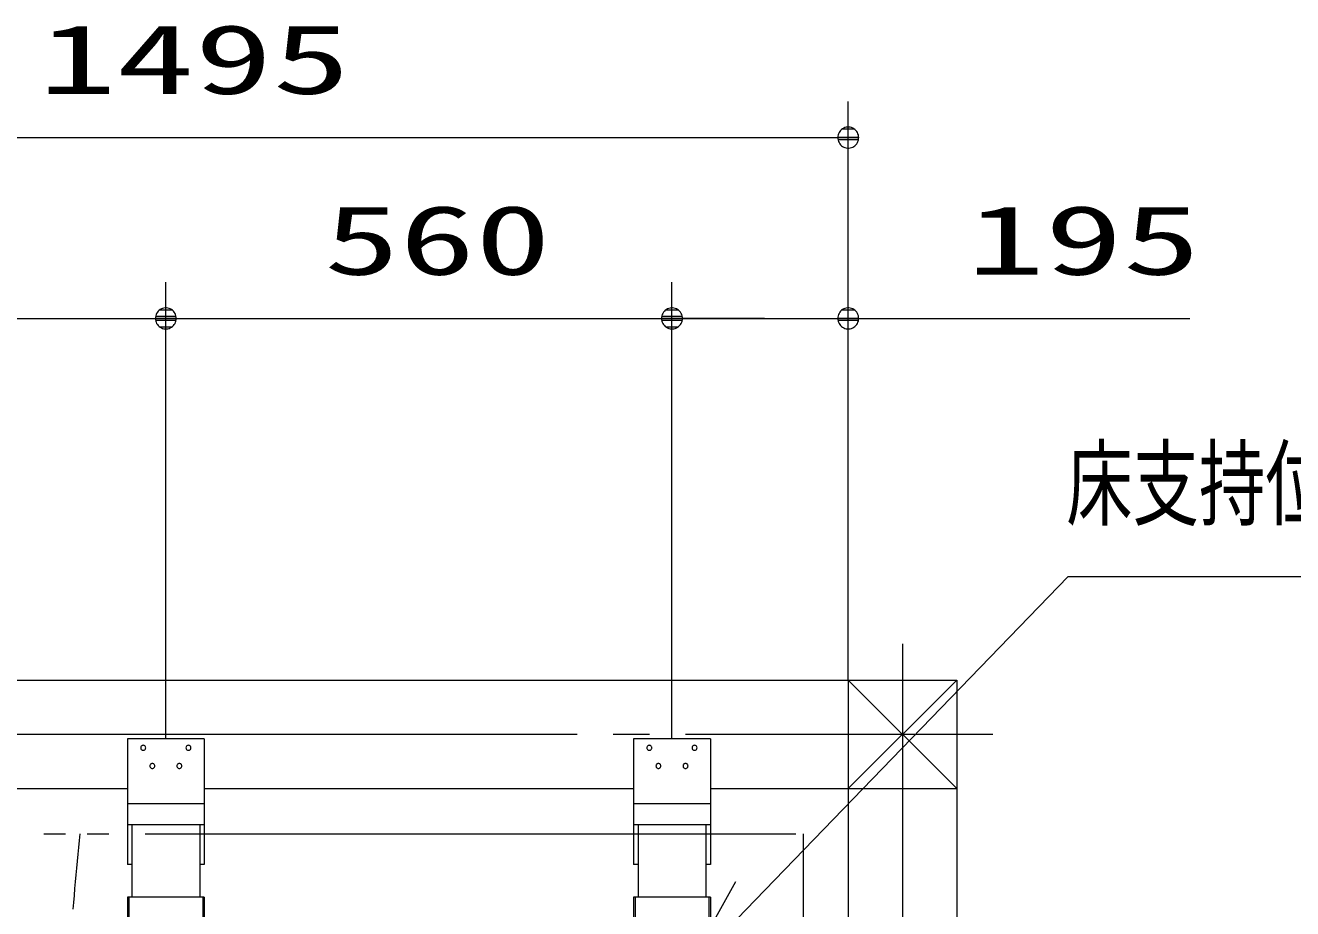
# Model space of a CAD drawing. Units: millimetres on the paper. Extents: x -305 to 305, y -152 to 152.
# Drawn here: x -40.94 to -5.89, y -63.01 to -38.59 of the extents above; entities that cross this region are included whole.
import ezdxf
from ezdxf.enums import TextEntityAlignment as Align

# ---------------------------------------------------------------- set-up
doc = ezdxf.new("R2010")
doc.units = ezdxf.units.MM
doc.linetypes.add('LONG_CHAIN', pattern=[21, 18, -1, 1, -1])
doc.linetypes.add('LONG_DOUBLE_CHAIN', pattern=[21.8, 18, -1, 0.6, -0.6, 0.6, -1])
doc.layers.add('0-3_S4', color=7, linetype='Continuous', lineweight=9)
doc.layers.add('0-5_0', color=7, linetype='Continuous', lineweight=9)
doc.styles.add('ＭＳ ゴシック', font='')
doc.styles.get('ＭＳ ゴシック').set_extended_font_data('MS Gothic')

# ---------------------------------------------------------------- blocks, each defined once
blk = doc.blocks.new('_OPEN30')
at = {"layer": '0-5_0'}
blk.add_line((0, 0), (-1, 0), dxfattribs=at)
blk.add_lwpolyline([(-1, 0.2679), (0, 0), (-1, -0.2679)], dxfattribs=at)
blk = doc.blocks.new('_DOTSMALL')
at = {"layer": '0-5_0'}
for p, q in [((0.0746, 0.1), (-0.0746, 0.1)), ((0.1223, -0.0248), (-0.1223, -0.0248))]:
    blk.add_line(p, q, dxfattribs=at)
for points in [[(0.125, 0), (0.124, 0.0157), (0.1211, 0.0311), (0.1162, 0.046), (0.1095, 0.0602), (0.1011, 0.0735), (0.0911, 0.0856), (0.0797, 0.0963), (0.067, 0.1055), (0.0532, 0.1131), (0.0386, 0.1189), (0.0234, 0.1228), (0.0078, 0.1248), (-0.0078, 0.1248), (-0.0234, 0.1228), (-0.0386, 0.1189), (-0.0532, 0.1131), (-0.067, 0.1055), (-0.0797, 0.0963), (-0.0911, 0.0856), (-0.1011, 0.0735), (-0.1095, 0.0602), (-0.1162, 0.046), (-0.1211, 0.0311), (-0.124, 0.0157), (-0.125, 0), (0, 0)], [(-0.125, 0), (-0.124, -0.0157), (-0.1211, -0.0311), (-0.1162, -0.046), (-0.1095, -0.0602), (-0.1011, -0.0735), (-0.0911, -0.0856), (-0.0797, -0.0963), (-0.067, -0.1055), (-0.0532, -0.1131), (-0.0386, -0.1189), (-0.0234, -0.1228), (-0.0078, -0.1248), (0.0078, -0.1248), (0.0234, -0.1228), (0.0386, -0.1189), (0.0532, -0.1131), (0.067, -0.1055), (0.0797, -0.0963), (0.0911, -0.0856), (0.1011, -0.0735), (0.1095, -0.0602), (0.1162, -0.046), (0.1211, -0.0311), (0.124, -0.0157), (0.125, 0), (0, 0)]]:
    blk.add_lwpolyline(points, close=True, dxfattribs=at)

msp = doc.modelspace()

# ---------------------------------------------------------------- linework, layer by layer
at = {"layer": '0-3_S4'}
for p, q in [((-18.178, -56.691), (-18.178, -40.691)), ((-55.553, -41.691), (-18.178, -41.691)), ((-37.053, -58.317), (-37.053, -45.691)), ((-37.053, -58.317), (-37.053, -45.691)), ((-23.053, -58.317), (-23.053, -45.691)), ((-23.053, -58.317), (-23.053, -45.691)), ((-18.178, -56.691), (-18.178, -45.691)), ((-55.553, -46.691), (-37.053, -46.691)), ((-37.053, -46.691), (-23.053, -46.691)), ((-23.053, -46.691), (-18.178, -46.691)), ((-20.498, -46.691), (-22.818, -46.691)), ((-18.178, -46.691), (-8.725, -46.691)), ((-63.677, -56.691), (-15.178, -56.691)), ((-18.178, -56.691), (-18.178, -105.191)), ((-18.177, -59.691), (-15.178, -56.691)), ((-18.177, -56.691), (-15.178, -59.691)), ((-15.178, -56.691), (-15.178, -105.191)), ((-38.116, -58.317), (-38.116, -61.791)), ((-35.991, -58.317), (-38.116, -58.317)), ((-35.991, -58.317), (-35.991, -61.791)), ((-21.991, -58.317), (-24.116, -58.317)), ((-24.116, -58.317), (-24.116, -61.791)), ((-21.991, -58.317), (-21.991, -61.791)), ((-55.99, -59.691), (-38.116, -59.691)), ((-35.991, -59.691), (-24.116, -59.691)), ((-21.99, -59.691), (-15.178, -59.691)), ((-35.991, -60.116), (-38.116, -60.116)), ((-21.991, -60.116), (-24.116, -60.116)), ((-35.991, -60.691), (-38.116, -60.691)), ((-37.99, -60.691), (-37.99, -62.692)), ((-36.115, -60.691), (-36.115, -62.692)), ((-21.991, -60.691), (-24.116, -60.691)), ((-23.99, -60.691), (-23.99, -62.692)), ((-22.115, -60.691), (-22.115, -62.692)), ((-37.99, -61.791), (-38.116, -61.791)), ((-35.991, -61.791), (-36.115, -61.791)), ((-23.99, -61.791), (-24.116, -61.791)), ((-21.991, -61.791), (-22.115, -61.791)), ((-35.991, -62.692), (-38.116, -62.692)), ((-38.116, -62.692), (-38.116, -67.692)), ((-38.075, -62.692), (-38.075, -67.692)), ((-36.031, -62.692), (-36.031, -67.692)), ((-35.991, -62.692), (-35.991, -67.692)), ((-24.116, -62.692), (-24.116, -67.692)), ((-21.991, -62.692), (-24.116, -62.692)), ((-24.075, -62.692), (-24.075, -67.692)), ((-22.031, -62.692), (-22.031, -67.692)), ((-21.991, -62.692), (-21.991, -67.692))]:
    msp.add_line(p, q, dxfattribs=at)
at = {"layer": '0-3_S4', "linetype": 'LONG_CHAIN'}
for p, q in [((-16.678, -55.691), (-16.678, -106.191)), ((-64.678, -58.191), (-14.178, -58.191))]:
    msp.add_line(p, q, dxfattribs=at)
at = {"layer": '0-3_S4', "linetype": 'LONG_DOUBLE_CHAIN'}
for p, q in [((-59.427, -60.942), (-19.428, -60.942)), ((-19.428, -60.942), (-19.428, -100.941))]:
    msp.add_line(p, q, dxfattribs=at)
at = {"layer": '0-3_S4'}
for points in [[(-20.752, -62.775), (-12.094, -53.827), (-2.718, -53.827)], [(-37.678, -58.497), (-37.694, -58.499), (-37.708, -58.504), (-37.721, -58.512), (-37.732, -58.523), (-37.74, -58.536), (-37.745, -58.551), (-37.747, -58.567)], [(-37.609, -58.567), (-37.611, -58.551), (-37.616, -58.536), (-37.624, -58.523), (-37.635, -58.512), (-37.648, -58.504), (-37.662, -58.499), (-37.678, -58.497)], [(-36.428, -58.497), (-36.444, -58.499), (-36.458, -58.504), (-36.471, -58.512), (-36.481, -58.523), (-36.489, -58.536), (-36.494, -58.551), (-36.496, -58.567)], [(-36.359, -58.567), (-36.361, -58.551), (-36.366, -58.536), (-36.374, -58.523), (-36.385, -58.512), (-36.397, -58.504), (-36.412, -58.499), (-36.428, -58.497)], [(-23.678, -58.497), (-23.694, -58.499), (-23.708, -58.504), (-23.721, -58.512), (-23.731, -58.523), (-23.739, -58.536), (-23.744, -58.551), (-23.746, -58.567)], [(-23.609, -58.567), (-23.611, -58.551), (-23.616, -58.536), (-23.624, -58.523), (-23.635, -58.512), (-23.648, -58.504), (-23.662, -58.499), (-23.678, -58.497)], [(-22.428, -58.497), (-22.444, -58.499), (-22.458, -58.504), (-22.471, -58.512), (-22.482, -58.523), (-22.49, -58.536), (-22.495, -58.551), (-22.497, -58.567)], [(-22.359, -58.567), (-22.361, -58.551), (-22.366, -58.536), (-22.374, -58.523), (-22.385, -58.512), (-22.398, -58.504), (-22.412, -58.499), (-22.428, -58.497)], [(-37.747, -58.567), (-37.745, -58.582), (-37.74, -58.597), (-37.732, -58.609), (-37.721, -58.62), (-37.708, -58.628), (-37.694, -58.633), (-37.678, -58.635)], [(-37.678, -58.635), (-37.662, -58.633), (-37.648, -58.628), (-37.635, -58.62), (-37.624, -58.609), (-37.616, -58.597), (-37.611, -58.582), (-37.609, -58.567)], [(-36.496, -58.567), (-36.494, -58.582), (-36.489, -58.597), (-36.481, -58.609), (-36.471, -58.62), (-36.458, -58.628), (-36.444, -58.633), (-36.428, -58.635)], [(-36.428, -58.635), (-36.412, -58.633), (-36.397, -58.628), (-36.385, -58.62), (-36.374, -58.609), (-36.366, -58.597), (-36.361, -58.582), (-36.359, -58.567)], [(-23.746, -58.567), (-23.744, -58.582), (-23.739, -58.597), (-23.731, -58.609), (-23.721, -58.62), (-23.708, -58.628), (-23.694, -58.633), (-23.678, -58.635)], [(-23.678, -58.635), (-23.662, -58.633), (-23.648, -58.628), (-23.635, -58.62), (-23.624, -58.609), (-23.616, -58.597), (-23.611, -58.582), (-23.609, -58.567)], [(-22.497, -58.567), (-22.495, -58.582), (-22.49, -58.597), (-22.482, -58.609), (-22.471, -58.62), (-22.458, -58.628), (-22.444, -58.633), (-22.428, -58.635)], [(-22.428, -58.635), (-22.412, -58.633), (-22.398, -58.628), (-22.385, -58.62), (-22.374, -58.609), (-22.366, -58.597), (-22.361, -58.582), (-22.359, -58.567)], [(-37.428, -58.998), (-37.444, -58.999), (-37.458, -59.005), (-37.471, -59.013), (-37.481, -59.024), (-37.489, -59.036), (-37.494, -59.051), (-37.496, -59.067)], [(-37.496, -59.067), (-37.494, -59.083), (-37.489, -59.097), (-37.481, -59.11), (-37.471, -59.12), (-37.458, -59.128), (-37.444, -59.134), (-37.428, -59.135)], [(-37.359, -59.067), (-37.361, -59.051), (-37.366, -59.036), (-37.374, -59.024), (-37.385, -59.013), (-37.398, -59.005), (-37.412, -58.999), (-37.428, -58.998)], [(-37.428, -59.135), (-37.412, -59.134), (-37.398, -59.128), (-37.385, -59.12), (-37.374, -59.11), (-37.366, -59.097), (-37.361, -59.083), (-37.359, -59.067)], [(-36.677, -58.998), (-36.693, -58.999), (-36.708, -59.005), (-36.721, -59.013), (-36.732, -59.024), (-36.74, -59.036), (-36.745, -59.051), (-36.747, -59.067)], [(-36.747, -59.067), (-36.745, -59.083), (-36.74, -59.097), (-36.732, -59.11), (-36.721, -59.12), (-36.708, -59.128), (-36.693, -59.134), (-36.677, -59.135)], [(-36.609, -59.067), (-36.61, -59.051), (-36.616, -59.036), (-36.624, -59.024), (-36.634, -59.013), (-36.647, -59.005), (-36.662, -58.999), (-36.677, -58.998)], [(-36.677, -59.135), (-36.662, -59.134), (-36.647, -59.128), (-36.634, -59.12), (-36.624, -59.11), (-36.616, -59.097), (-36.61, -59.083), (-36.609, -59.067)], [(-23.428, -58.998), (-23.443, -58.999), (-23.458, -59.005), (-23.47, -59.013), (-23.481, -59.024), (-23.489, -59.036), (-23.494, -59.051), (-23.496, -59.067)], [(-23.496, -59.067), (-23.494, -59.083), (-23.489, -59.097), (-23.481, -59.11), (-23.47, -59.12), (-23.458, -59.128), (-23.443, -59.134), (-23.428, -59.135)], [(-23.359, -59.067), (-23.361, -59.051), (-23.366, -59.036), (-23.374, -59.024), (-23.385, -59.013), (-23.398, -59.005), (-23.412, -58.999), (-23.428, -58.998)], [(-23.428, -59.135), (-23.412, -59.134), (-23.398, -59.128), (-23.385, -59.12), (-23.374, -59.11), (-23.366, -59.097), (-23.361, -59.083), (-23.359, -59.067)], [(-22.679, -58.998), (-22.694, -58.999), (-22.708, -59.005), (-22.721, -59.013), (-22.731, -59.024), (-22.739, -59.036), (-22.745, -59.051), (-22.746, -59.067)], [(-22.746, -59.067), (-22.745, -59.083), (-22.739, -59.097), (-22.731, -59.11), (-22.721, -59.12), (-22.708, -59.128), (-22.694, -59.134), (-22.679, -59.135)], [(-22.609, -59.067), (-22.611, -59.051), (-22.616, -59.036), (-22.624, -59.024), (-22.635, -59.013), (-22.648, -59.005), (-22.663, -58.999), (-22.679, -58.998)], [(-22.679, -59.135), (-22.663, -59.134), (-22.648, -59.128), (-22.635, -59.12), (-22.624, -59.11), (-22.616, -59.097), (-22.611, -59.083), (-22.609, -59.067)]]:
    msp.add_lwpolyline(points, dxfattribs=at)
at = {"layer": '0-3_S4', "linetype": 'LONG_DOUBLE_CHAIN'}
msp.add_lwpolyline([(-39.428, -60.941), (-39.447, -61.13), (-39.466, -61.32), (-39.485, -61.51), (-39.503, -61.7), (-39.521, -61.89), (-39.539, -62.08), (-39.557, -62.27), (-39.575, -62.46), (-39.592, -62.65), (-39.61, -62.84), (-39.627, -63.03)], dxfattribs=at)
at = {"layer": '0-3_S4'}
for centre, start, end in [((-16.678, -55.691), 0, 180), ((-18.178, -56.691), 0, 180), ((-18.177, -56.691), 44.9974, 224.9974), ((-15.178, -56.691), 270, 90), ((-15.178, -56.691), 0, 180), ((-15.178, -56.691), 315.0026, 135.0026), ((-38.116, -58.317), 0, 180), ((-38.116, -58.317), 90, 270), ((-37.678, -58.497), 276.6187, 96.6187), ((-37.678, -58.497), 83.3813, 263.3813), ((-36.428, -58.497), 276.5953, 96.5952), ((-36.428, -58.497), 83.4468, 263.4468), ((-35.991, -58.317), 0, 180), ((-35.991, -58.317), 270, 90), ((-24.116, -58.317), 90, 270), ((-24.116, -58.317), 0, 180), ((-23.678, -58.497), 276.6314, 96.6314), ((-23.678, -58.497), 83.3813, 263.3813), ((-22.428, -58.497), 276.625, 96.625), ((-22.428, -58.497), 83.4883, 263.4883), ((-21.991, -58.317), 0, 180), ((-21.991, -58.317), 270, 90), ((-14.178, -58.191), 270, 90), ((-37.747, -58.567), 6.7146, 186.7146), ((-37.747, -58.567), 173.4552, 353.4552), ((-37.678, -58.635), 96.6071, 276.6071), ((-37.678, -58.635), 263.3929, 83.3929), ((-37.609, -58.567), 353.2854, 173.2854), ((-37.609, -58.567), 186.5448, 6.5448), ((-36.496, -58.567), 6.5514, 186.5514), ((-36.496, -58.567), 173.6143, 353.6143), ((-36.428, -58.635), 96.5417, 276.5417), ((-36.428, -58.635), 263.4163, 83.4163), ((-36.359, -58.567), 353.4456, 173.4456), ((-36.359, -58.567), 186.3885, 6.3885), ((-23.746, -58.567), 6.6039, 186.6039), ((-23.746, -58.567), 173.5632, 353.5632), ((-23.678, -58.635), 96.6071, 276.6071), ((-23.678, -58.635), 263.3802, 83.3802), ((-23.609, -58.567), 353.2854, 173.2854), ((-23.609, -58.567), 186.5448, 6.5448), ((-22.497, -58.567), 6.6593, 186.6593), ((-22.497, -58.567), 173.5092, 353.5092), ((-22.428, -58.635), 96.5003, 276.5003), ((-22.428, -58.635), 263.3865, 83.3865), ((-22.359, -58.567), 353.4427, 173.4427), ((-22.359, -58.567), 186.3914, 6.3914), ((-37.496, -59.067), 6.5485, 186.5485), ((-37.496, -59.067), 173.6172, 353.6172), ((-37.428, -58.998), 276.6378, 96.6378), ((-37.428, -58.998), 83.4174, 263.4174), ((-37.428, -59.135), 96.5711, 276.5711), ((-37.428, -59.135), 263.3738, 83.3738), ((-37.359, -59.067), 353.3378, 173.3378), ((-37.359, -59.067), 186.4937, 6.4937), ((-36.747, -59.067), 6.7205, 186.7205), ((-36.747, -59.067), 173.4495, 353.4495), ((-36.677, -58.998), 276.5345, 96.5345), ((-36.677, -58.998), 83.4174, 263.4174), ((-36.677, -59.135), 96.5711, 276.5711), ((-36.677, -59.135), 263.4769, 83.4769), ((-36.609, -59.067), 353.3378, 173.3378), ((-36.609, -59.067), 186.4937, 6.4937), ((-23.496, -59.067), 6.6535, 186.6534), ((-23.496, -59.067), 173.5149, 353.5149), ((-23.428, -58.998), 276.7116, 96.7116), ((-23.428, -58.998), 83.4174, 263.4174), ((-23.428, -59.135), 96.5711, 276.5711), ((-23.428, -59.135), 263.3002, 83.3002), ((-23.359, -59.067), 353.3378, 173.3378), ((-23.359, -59.067), 186.4937, 6.4937), ((-22.746, -59.067), 6.5981, 186.5981), ((-22.746, -59.067), 173.5688, 353.5688), ((-22.679, -58.998), 276.7181, 96.7181), ((-22.679, -58.998), 83.4655, 263.4655), ((-22.679, -59.135), 96.5231, 276.5231), ((-22.679, -59.135), 263.2936, 83.2936), ((-22.609, -59.067), 353.2795, 173.2795), ((-22.609, -59.067), 186.5505, 6.5505), ((-38.116, -59.691), 270, 90), ((-35.991, -59.691), 90, 270), ((-24.116, -59.691), 270, 90), ((-21.99, -59.691), 90, 270), ((-18.177, -59.691), 135.0026, 315.0026), ((-15.178, -59.691), 270, 90), ((-15.178, -59.691), 224.9974, 44.9974), ((-38.116, -60.116), 90, 270), ((-35.991, -60.116), 270, 90), ((-24.116, -60.116), 90, 270), ((-21.991, -60.116), 270, 90), ((-39.428, -60.941), 354.3035, 174.3035), ((-38.116, -60.691), 90, 270), ((-37.99, -60.691), 0, 180), ((-36.115, -60.691), 0, 180), ((-35.991, -60.691), 270, 90), ((-24.116, -60.691), 90, 270), ((-23.99, -60.691), 0, 180), ((-22.115, -60.691), 0, 180), ((-21.991, -60.691), 270, 90), ((-19.428, -60.942), 270, 90), ((-19.428, -60.942), 0, 180), ((-38.116, -61.791), 180, 0), ((-38.116, -61.791), 90, 270), ((-37.99, -61.791), 270, 90), ((-36.115, -61.791), 90, 270), ((-35.991, -61.791), 180, 0), ((-35.991, -61.791), 270, 90), ((-24.116, -61.791), 90, 270), ((-24.116, -61.791), 180, 0), ((-23.99, -61.791), 270, 90), ((-22.115, -61.791), 90, 270), ((-21.991, -61.791), 180, 0), ((-21.991, -61.791), 270, 90), ((-38.116, -62.692), 90, 270), ((-38.116, -62.692), 0, 180), ((-38.075, -62.692), 0, 180), ((-37.99, -62.692), 180, 0), ((-36.115, -62.692), 180, 0), ((-36.031, -62.692), 0, 180), ((-35.991, -62.692), 270, 90), ((-35.991, -62.692), 0, 180), ((-24.116, -62.692), 0, 180), ((-24.116, -62.692), 90, 270), ((-24.075, -62.692), 0, 180), ((-23.99, -62.692), 180, 0), ((-22.115, -62.692), 180, 0), ((-22.031, -62.692), 0, 180), ((-21.991, -62.692), 0, 180), ((-21.991, -62.692), 270, 90)]:
    msp.add_arc(centre, 0.0000221, start, end, dxfattribs=at)

# ---------------------------------------------------------------- block references
at = {"layer": '0-3_S4', "xscale": 2.32, "yscale": 2.32}
for p in [(-18.178, -41.691), (-37.053, -46.691), (-23.053, -46.691), (-18.178, -46.691)]:
    msp.add_blockref('_DOTSMALL', p, dxfattribs=at)
at = {"layer": '0-3_S4'}
for name, p, xscale, yscale, rotation in [('_DOTSMALL', (-37.053, -46.691), 2.32, 2.32, 180), ('_DOTSMALL', (-23.053, -46.691), 2.32, 2.32, 180), ('_OPEN30', (-22.678, -64.766), 2.77, 2.77, 225.94462)]:
    msp.add_blockref(name, p, dxfattribs=dict(at, xscale=xscale, yscale=yscale, rotation=rotation))

# ---------------------------------------------------------------- texts
at = {"layer": '0-3_S4', "style": 'ＭＳ ゴシック'}
for s, width, p in [('1495', 1.65, (-40.573, -41.061)), ('560', 1.6, (-32.678, -46.061)), ('195', 1.65, (-14.899, -46.061)), ('床支持位置', 0.7, (-12.145, -52.792))]:
    msp.add_text(s, height=1.921, dxfattribs=dict(at, width=width)).set_placement(p, align=Align.BOTTOM_LEFT)

doc.saveas('drawing.dxf')
